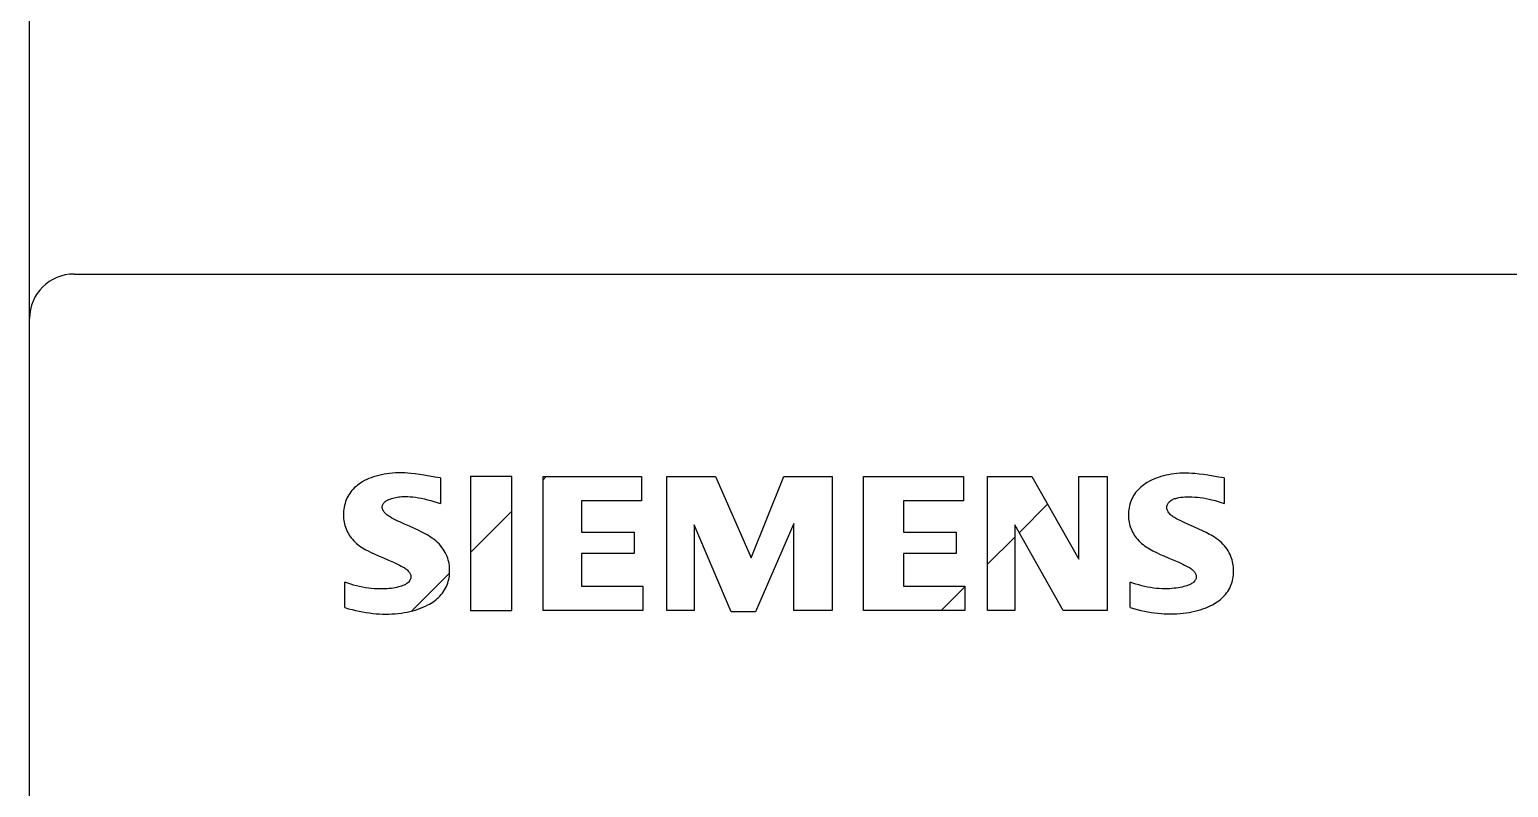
# Model space of a CAD drawing. Extents: x 0 to 420, y 0 to 297.
# Drawn here: x 136.8 to 170.01, y 219.65 to 236.66 of the extents above; entities that cross this region are included whole.
import ezdxf

# ---------------------------------------------------------------- set-up
doc = ezdxf.new("R2010")
doc.units = 0
doc.header["$LTSCALE"] = 23.1
doc.layers.add('10000_FRONT', color=7, linetype='CONTINUOUS')

msp = doc.modelspace()

# ---------------------------------------------------------------- linework, layer by layer
at = {"layer": '10000_FRONT', "color": 7, "linetype": 'CONTINUOUS'}
for p, q in [((136.798, 164.673), (136.798, 252.673)), ((137.798, 231.173), (207.298, 231.173)), ((144.271, 226.507), (144.234, 226.484)), ((144.319, 226.534), (144.271, 226.507)), ((144.369, 226.559), (144.319, 226.534)), ((144.419, 226.581), (144.369, 226.559)), ((144.471, 226.601), (144.419, 226.581)), ((144.523, 226.62), (144.471, 226.601)), ((144.581, 226.638), (144.523, 226.62)), ((144.639, 226.653), (144.581, 226.638)), ((144.698, 226.667), (144.639, 226.653)), ((144.758, 226.678), (144.698, 226.667)), ((144.817, 226.688), (144.758, 226.678)), ((144.884, 226.697), (144.817, 226.688)), ((144.951, 226.703), (144.884, 226.697)), ((145.018, 226.708), (144.951, 226.703)), ((145.086, 226.71), (145.018, 226.708)), ((145.153, 226.71), (145.086, 226.71)), ((145.223, 226.708), (145.153, 226.71)), ((145.292, 226.704), (145.223, 226.708)), ((145.362, 226.698), (145.292, 226.704)), ((145.459, 226.687), (145.362, 226.698)), ((145.555, 226.674), (145.459, 226.687)), ((145.652, 226.659), (145.555, 226.674)), ((145.776, 226.638), (145.652, 226.659)), ((145.9, 226.616), (145.776, 226.638)), ((146.024, 226.595), (145.9, 226.616)), ((146.024, 226.595), (146.024, 226.019)), ((146.696, 226.627), (146.696, 223.619)), ((147.624, 226.627), (146.696, 226.627)), ((147.624, 223.619), (147.624, 226.627)), ((148.328, 226.555), (148.4, 226.627)), ((148.328, 223.619), (148.328, 226.627)), ((148.328, 226.627), (150.536, 226.627)), ((150.536, 226.627), (150.536, 226.083)), ((151.112, 223.619), (151.112, 226.627)), ((151.112, 226.627), (152.2, 226.627)), ((152.2, 226.627), (153, 224.803)), ((153, 224.803), (153.736, 226.627)), ((153.736, 226.627), (154.824, 226.627)), ((154.824, 226.627), (154.824, 223.619)), ((155.528, 223.619), (155.528, 226.627)), ((155.528, 226.627), (157.768, 226.627)), ((157.768, 226.627), (157.768, 226.083)), ((158.312, 223.619), (158.312, 226.627)), ((158.312, 226.627), (159.304, 226.627)), ((159.304, 226.627), (160.36, 224.771)), ((160.36, 224.771), (160.36, 226.627)), ((160.36, 226.627), (161, 226.627)), ((161, 226.627), (161, 223.619)), ((161.897, 226.493), (161.86, 226.469)), ((161.945, 226.52), (161.897, 226.493)), ((161.994, 226.545), (161.945, 226.52)), ((162.044, 226.568), (161.994, 226.545)), ((162.095, 226.589), (162.044, 226.568)), ((162.146, 226.608), (162.095, 226.589)), ((162.203, 226.627), (162.146, 226.608)), ((162.26, 226.643), (162.203, 226.627)), ((162.317, 226.657), (162.26, 226.643)), ((162.375, 226.668), (162.317, 226.657)), ((162.434, 226.679), (162.375, 226.668)), ((162.499, 226.688), (162.434, 226.679)), ((162.564, 226.695), (162.499, 226.688)), ((162.629, 226.7), (162.564, 226.695)), ((162.694, 226.702), (162.629, 226.7)), ((162.76, 226.703), (162.694, 226.702)), ((162.829, 226.701), (162.76, 226.703)), ((162.899, 226.697), (162.829, 226.701)), ((162.969, 226.691), (162.899, 226.697)), ((163.065, 226.681), (162.969, 226.691)), ((163.161, 226.669), (163.065, 226.681)), ((163.257, 226.655), (163.161, 226.669)), ((163.379, 226.636), (163.257, 226.655)), ((163.501, 226.615), (163.379, 226.636)), ((163.624, 226.595), (163.501, 226.615)), ((163.624, 226.595), (163.624, 226.019)), ((143.944, 226.178), (143.925, 226.141)), ((143.964, 226.214), (143.944, 226.178)), ((143.986, 226.248), (143.964, 226.214)), ((144.01, 226.282), (143.986, 226.248)), ((144.036, 226.314), (144.01, 226.282)), ((144.065, 226.346), (144.036, 226.314)), ((144.096, 226.377), (144.065, 226.346)), ((144.128, 226.406), (144.096, 226.377)), ((144.162, 226.433), (144.128, 226.406)), ((144.197, 226.459), (144.162, 226.433)), ((144.234, 226.484), (144.197, 226.459)), ((145.02, 226.157), (145.054, 226.164)), ((145.054, 226.164), (145.088, 226.169)), ((145.088, 226.169), (145.122, 226.173)), ((145.122, 226.173), (145.158, 226.176)), ((145.158, 226.176), (145.193, 226.178)), ((145.193, 226.178), (145.229, 226.178)), ((145.229, 226.178), (145.289, 226.177)), ((145.289, 226.177), (145.348, 226.174)), ((145.348, 226.174), (145.407, 226.168)), ((145.407, 226.168), (145.466, 226.161)), ((145.466, 226.161), (145.533, 226.15)), ((161.57, 226.162), (161.551, 226.126)), ((161.59, 226.198), (161.57, 226.162)), ((161.612, 226.232), (161.59, 226.198)), ((161.636, 226.265), (161.612, 226.232)), ((161.661, 226.297), (161.636, 226.265)), ((161.691, 226.329), (161.661, 226.297)), ((161.722, 226.36), (161.691, 226.329)), ((161.754, 226.39), (161.722, 226.36)), ((161.788, 226.418), (161.754, 226.39)), ((161.823, 226.444), (161.788, 226.418)), ((161.86, 226.469), (161.823, 226.444)), ((162.604, 226.153), (162.65, 226.16)), ((162.65, 226.16), (162.697, 226.166)), ((162.697, 226.166), (162.743, 226.169)), ((162.743, 226.169), (162.789, 226.171)), ((162.789, 226.171), (162.836, 226.171)), ((162.836, 226.171), (162.899, 226.17)), ((162.899, 226.17), (162.962, 226.167)), ((162.962, 226.167), (163.025, 226.162)), ((163.025, 226.162), (163.088, 226.155)), ((143.851, 225.849), (143.848, 225.804)), ((143.855, 225.893), (143.851, 225.849)), ((143.862, 225.936), (143.855, 225.893)), ((143.87, 225.98), (143.862, 225.936)), ((143.881, 226.023), (143.87, 225.98)), ((143.895, 226.065), (143.881, 226.023)), ((143.909, 226.103), (143.895, 226.065)), ((143.925, 226.141), (143.909, 226.103)), ((144.718, 225.939), (144.719, 225.955)), ((144.719, 225.922), (144.718, 225.939)), ((144.719, 225.955), (144.722, 225.971)), ((144.722, 225.905), (144.719, 225.922)), ((144.722, 225.971), (144.726, 225.986)), ((144.727, 225.889), (144.722, 225.905)), ((144.726, 225.986), (144.733, 226.001)), ((144.734, 225.873), (144.727, 225.889)), ((144.733, 226.001), (144.741, 226.015)), ((144.742, 225.858), (144.734, 225.873)), ((144.741, 226.015), (144.751, 226.03)), ((144.751, 225.843), (144.742, 225.858)), ((144.751, 226.03), (144.764, 226.044)), ((144.761, 225.829), (144.751, 225.843)), ((144.78, 225.807), (144.761, 225.829)), ((144.764, 226.044), (144.778, 226.057)), ((144.778, 226.057), (144.793, 226.068)), ((144.793, 226.068), (144.808, 226.079)), ((144.808, 226.079), (144.835, 226.095)), ((144.835, 226.095), (144.863, 226.108)), ((144.863, 226.108), (144.892, 226.12)), ((144.892, 226.12), (144.922, 226.13)), ((144.922, 226.13), (144.954, 226.14)), ((144.954, 226.14), (144.987, 226.149)), ((144.987, 226.149), (145.02, 226.157)), ((145.533, 226.15), (145.6, 226.138)), ((145.6, 226.138), (145.666, 226.123)), ((145.666, 226.123), (145.731, 226.107)), ((145.731, 226.107), (145.805, 226.088)), ((145.805, 226.088), (145.878, 226.066)), ((145.878, 226.066), (145.951, 226.043)), ((145.951, 226.043), (146.024, 226.019)), ((146.696, 224.923), (147.624, 225.851)), ((149.192, 226.083), (149.192, 225.379)), ((150.536, 226.083), (149.192, 226.083)), ((156.424, 226.083), (156.424, 225.379)), ((157.768, 226.083), (156.424, 226.083)), ((159.018, 225.365), (159.657, 226.005)), ((161.477, 225.841), (161.475, 225.798)), ((161.481, 225.884), (161.477, 225.841)), ((161.488, 225.926), (161.481, 225.884)), ((161.496, 225.968), (161.488, 225.926)), ((161.507, 226.01), (161.496, 225.968)), ((161.52, 226.051), (161.507, 226.01)), ((161.535, 226.089), (161.52, 226.051)), ((161.551, 226.126), (161.535, 226.089)), ((162.336, 225.942), (162.339, 225.961)), ((162.336, 225.923), (162.336, 225.942)), ((162.338, 225.904), (162.336, 225.923)), ((162.343, 225.885), (162.338, 225.904)), ((162.339, 225.961), (162.343, 225.979)), ((162.343, 225.979), (162.35, 225.997)), ((162.349, 225.866), (162.343, 225.885)), ((162.358, 225.848), (162.349, 225.866)), ((162.35, 225.997), (162.358, 226.014)), ((162.358, 226.014), (162.368, 226.031)), ((162.368, 225.831), (162.358, 225.848)), ((162.368, 226.031), (162.379, 226.046)), ((162.379, 225.814), (162.368, 225.831)), ((162.379, 226.046), (162.391, 226.06)), ((162.391, 226.06), (162.408, 226.077)), ((162.408, 226.077), (162.427, 226.091)), ((162.427, 226.091), (162.447, 226.103)), ((162.447, 226.103), (162.468, 226.113)), ((162.468, 226.113), (162.489, 226.123)), ((162.489, 226.123), (162.512, 226.13)), ((162.512, 226.13), (162.535, 226.137)), ((162.535, 226.137), (162.558, 226.143)), ((162.558, 226.143), (162.604, 226.153)), ((163.088, 226.155), (163.154, 226.145)), ((163.154, 226.145), (163.22, 226.133)), ((163.22, 226.133), (163.285, 226.12)), ((163.285, 226.12), (163.35, 226.104)), ((163.35, 226.104), (163.419, 226.085)), ((163.419, 226.085), (163.488, 226.065)), ((163.488, 226.065), (163.556, 226.042)), ((163.556, 226.042), (163.624, 226.019)), ((143.848, 225.804), (143.848, 225.76)), ((143.848, 225.76), (143.849, 225.72)), ((143.849, 225.72), (143.851, 225.681)), ((143.851, 225.681), (143.856, 225.641)), ((143.856, 225.641), (143.862, 225.602)), ((143.862, 225.602), (143.87, 225.563)), ((143.87, 225.563), (143.879, 225.525)), ((143.879, 225.525), (143.891, 225.488)), ((144.8, 225.786), (144.78, 225.807)), ((144.822, 225.768), (144.8, 225.786)), ((144.844, 225.75), (144.822, 225.768)), ((144.868, 225.734), (144.844, 225.75)), ((144.892, 225.719), (144.868, 225.734)), ((144.934, 225.694), (144.892, 225.719)), ((144.977, 225.671), (144.934, 225.694)), ((145.021, 225.649), (144.977, 225.671)), ((145.065, 225.628), (145.021, 225.649)), ((145.109, 225.607), (145.065, 225.628)), ((145.22, 225.558), (145.109, 225.607)), ((145.33, 225.509), (145.22, 225.558)), ((145.441, 225.459), (145.33, 225.509)), ((151.72, 225.539), (151.72, 223.619)), ((152.552, 223.587), (151.72, 225.539)), ((153.96, 225.571), (153.096, 223.587)), ((153.96, 223.619), (153.96, 225.571)), ((158.92, 225.539), (158.92, 223.619)), ((160.008, 223.619), (158.92, 225.539)), ((161.475, 225.798), (161.474, 225.755)), ((161.474, 225.755), (161.475, 225.715)), ((161.475, 225.715), (161.478, 225.676)), ((161.478, 225.676), (161.483, 225.637)), ((161.483, 225.637), (161.489, 225.599)), ((161.489, 225.599), (161.497, 225.56)), ((161.497, 225.56), (161.507, 225.522)), ((161.507, 225.522), (161.519, 225.485)), ((162.395, 225.795), (162.379, 225.814)), ((162.412, 225.778), (162.395, 225.795)), ((162.43, 225.761), (162.412, 225.778)), ((162.449, 225.746), (162.43, 225.761)), ((162.469, 225.731), (162.449, 225.746)), ((162.489, 225.718), (162.469, 225.731)), ((162.51, 225.705), (162.489, 225.718)), ((162.552, 225.68), (162.51, 225.705)), ((162.595, 225.657), (162.552, 225.68)), ((162.638, 225.636), (162.595, 225.657)), ((162.682, 225.615), (162.638, 225.636)), ((162.726, 225.595), (162.682, 225.615)), ((162.836, 225.546), (162.726, 225.595)), ((162.946, 225.497), (162.836, 225.546)), ((163.056, 225.448), (162.946, 225.497)), ((143.891, 225.488), (143.905, 225.451)), ((143.905, 225.451), (143.92, 225.416)), ((143.92, 225.416), (143.937, 225.381)), ((143.937, 225.381), (143.956, 225.347)), ((143.956, 225.347), (143.976, 225.314)), ((143.976, 225.314), (143.998, 225.282)), ((143.998, 225.282), (144.021, 225.251)), ((144.021, 225.251), (144.049, 225.218)), ((144.049, 225.218), (144.077, 225.186)), ((144.077, 225.186), (144.107, 225.156)), ((145.523, 225.42), (145.441, 225.459)), ((145.604, 225.38), (145.523, 225.42)), ((145.684, 225.338), (145.604, 225.38)), ((145.724, 225.316), (145.684, 225.338)), ((145.763, 225.293), (145.724, 225.316)), ((145.802, 225.269), (145.763, 225.293)), ((145.84, 225.244), (145.802, 225.269)), ((145.88, 225.214), (145.84, 225.244)), ((145.919, 225.183), (145.88, 225.214)), ((145.957, 225.149), (145.919, 225.183)), ((149.192, 225.379), (150.376, 225.379)), ((150.376, 225.379), (150.376, 224.899)), ((156.424, 225.379), (157.608, 225.379)), ((157.608, 225.379), (157.608, 224.899)), ((158.312, 224.659), (158.92, 225.267)), ((161.519, 225.485), (161.533, 225.449)), ((161.533, 225.449), (161.548, 225.414)), ((161.548, 225.414), (161.566, 225.379)), ((161.566, 225.379), (161.585, 225.345)), ((161.585, 225.345), (161.605, 225.312)), ((161.605, 225.312), (161.628, 225.281)), ((161.628, 225.281), (161.651, 225.25)), ((161.651, 225.25), (161.678, 225.217)), ((161.678, 225.217), (161.707, 225.185)), ((161.707, 225.185), (161.738, 225.155)), ((163.137, 225.41), (163.056, 225.448)), ((163.217, 225.371), (163.137, 225.41)), ((163.296, 225.329), (163.217, 225.371)), ((163.335, 225.308), (163.296, 225.329)), ((163.373, 225.286), (163.335, 225.308)), ((163.41, 225.263), (163.373, 225.286)), ((163.447, 225.239), (163.41, 225.263)), ((163.487, 225.209), (163.447, 225.239)), ((163.526, 225.178), (163.487, 225.209)), ((163.562, 225.145), (163.526, 225.178)), ((144.107, 225.156), (144.138, 225.127)), ((144.138, 225.127), (144.171, 225.1)), ((144.171, 225.1), (144.204, 225.074)), ((144.204, 225.074), (144.239, 225.049)), ((144.239, 225.049), (144.275, 225.026)), ((144.275, 225.026), (144.312, 225.004)), ((144.312, 225.004), (144.35, 224.983)), ((144.35, 224.983), (144.388, 224.963)), ((144.388, 224.963), (144.468, 224.922)), ((144.468, 224.922), (144.549, 224.884)), ((144.549, 224.884), (144.631, 224.847)), ((144.631, 224.847), (144.744, 224.798)), ((145.992, 225.113), (145.957, 225.149)), ((146.026, 225.076), (145.992, 225.113)), ((146.057, 225.036), (146.026, 225.076)), ((146.085, 224.999), (146.057, 225.036)), ((146.11, 224.96), (146.085, 224.999)), ((146.133, 224.919), (146.11, 224.96)), ((146.154, 224.878), (146.133, 224.919)), ((146.172, 224.835), (146.154, 224.878)), ((146.188, 224.792), (146.172, 224.835)), ((149.192, 224.899), (149.192, 224.163)), ((150.376, 224.899), (149.192, 224.899)), ((156.424, 224.899), (156.424, 224.163)), ((157.608, 224.899), (156.424, 224.899)), ((161.738, 225.155), (161.769, 225.126)), ((161.769, 225.126), (161.802, 225.099)), ((161.802, 225.099), (161.836, 225.073)), ((161.836, 225.073), (161.871, 225.048)), ((161.871, 225.048), (161.908, 225.024)), ((161.908, 225.024), (161.946, 225.001)), ((161.946, 225.001), (161.985, 224.979)), ((161.985, 224.979), (162.025, 224.958)), ((162.025, 224.958), (162.106, 224.918)), ((162.106, 224.918), (162.187, 224.879)), ((162.187, 224.879), (162.269, 224.843)), ((162.269, 224.843), (162.381, 224.795)), ((163.597, 225.109), (163.562, 225.145)), ((163.631, 225.072), (163.597, 225.109)), ((163.662, 225.033), (163.631, 225.072)), ((163.689, 224.996), (163.662, 225.033)), ((163.714, 224.957), (163.689, 224.996)), ((163.736, 224.917), (163.714, 224.957)), ((163.757, 224.876), (163.736, 224.917)), ((163.775, 224.834), (163.757, 224.876)), ((163.791, 224.791), (163.775, 224.834)), ((144.744, 224.798), (144.857, 224.751)), ((144.857, 224.751), (144.97, 224.702)), ((144.97, 224.702), (145.014, 224.682)), ((145.014, 224.682), (145.058, 224.662)), ((145.058, 224.662), (145.102, 224.64)), ((145.102, 224.64), (145.145, 224.618)), ((145.145, 224.618), (145.187, 224.593)), ((145.187, 224.593), (145.208, 224.581)), ((145.208, 224.581), (145.228, 224.567)), ((145.228, 224.567), (145.248, 224.553)), ((145.248, 224.553), (145.267, 224.538)), ((145.267, 224.538), (145.285, 224.522)), ((145.285, 224.522), (145.302, 224.504)), ((145.302, 224.504), (145.317, 224.485)), ((146.2, 224.752), (146.188, 224.792)), ((146.21, 224.713), (146.2, 224.752)), ((146.218, 224.673), (146.21, 224.713)), ((146.224, 224.632), (146.218, 224.673)), ((146.228, 224.591), (146.224, 224.632)), ((146.231, 224.55), (146.228, 224.591)), ((146.231, 224.509), (146.231, 224.55)), ((146.231, 224.47), (146.231, 224.509)), ((162.381, 224.795), (162.493, 224.748)), ((162.493, 224.748), (162.604, 224.701)), ((162.604, 224.701), (162.649, 224.681)), ((162.649, 224.681), (162.693, 224.661)), ((162.693, 224.661), (162.737, 224.64)), ((162.737, 224.64), (162.781, 224.617)), ((162.781, 224.617), (162.823, 224.594)), ((162.823, 224.594), (162.844, 224.581)), ((162.844, 224.581), (162.865, 224.568)), ((162.865, 224.568), (162.885, 224.554)), ((162.885, 224.554), (162.904, 224.54)), ((162.904, 224.54), (162.922, 224.524)), ((162.922, 224.524), (162.939, 224.507)), ((162.939, 224.507), (162.955, 224.488)), ((163.803, 224.753), (163.791, 224.791)), ((163.813, 224.713), (163.803, 224.753)), ((163.821, 224.674), (163.813, 224.713)), ((163.827, 224.634), (163.821, 224.674)), ((163.831, 224.594), (163.827, 224.634)), ((163.834, 224.553), (163.831, 224.594)), ((163.835, 224.513), (163.834, 224.553)), ((163.834, 224.467), (163.835, 224.513)), ((143.88, 223.683), (143.88, 224.259)), ((143.944, 224.234), (143.88, 224.259)), ((144.009, 224.211), (143.944, 224.234)), ((144.075, 224.191), (144.009, 224.211)), ((144.141, 224.172), (144.075, 224.191)), ((144.207, 224.156), (144.141, 224.172)), ((145.179, 224.177), (145.148, 224.165)), ((145.209, 224.19), (145.179, 224.177)), ((145.239, 224.205), (145.209, 224.19)), ((145.256, 224.215), (145.239, 224.205)), ((145.273, 224.226), (145.256, 224.215)), ((145.289, 224.238), (145.273, 224.226)), ((145.304, 224.251), (145.289, 224.238)), ((145.318, 224.266), (145.304, 224.251)), ((145.317, 224.485), (145.327, 224.472)), ((145.33, 224.282), (145.318, 224.266)), ((145.327, 224.472), (145.336, 224.457)), ((145.339, 224.296), (145.33, 224.282)), ((145.336, 224.457), (145.344, 224.442)), ((145.347, 224.312), (145.339, 224.296)), ((145.344, 224.442), (145.351, 224.427)), ((145.353, 224.328), (145.347, 224.312)), ((145.351, 224.427), (145.356, 224.411)), ((145.358, 224.345), (145.353, 224.328)), ((145.356, 224.411), (145.359, 224.395)), ((145.36, 224.362), (145.358, 224.345)), ((145.359, 224.395), (145.361, 224.379)), ((145.361, 224.379), (145.36, 224.362)), ((145.384, 223.611), (146.222, 224.449)), ((146.16, 224.159), (146.177, 224.199)), ((146.177, 224.199), (146.19, 224.236)), ((146.19, 224.236), (146.201, 224.274)), ((146.201, 224.274), (146.211, 224.312)), ((146.211, 224.312), (146.218, 224.351)), ((146.218, 224.351), (146.224, 224.39)), ((146.224, 224.39), (146.228, 224.43)), ((146.228, 224.43), (146.231, 224.47)), ((161.512, 223.683), (161.512, 224.259)), ((161.576, 224.234), (161.512, 224.259)), ((161.641, 224.212), (161.576, 224.234)), ((161.707, 224.192), (161.641, 224.212)), ((161.773, 224.173), (161.707, 224.192)), ((161.838, 224.158), (161.773, 224.173)), ((162.785, 224.175), (162.754, 224.165)), ((162.816, 224.186), (162.785, 224.175)), ((162.846, 224.199), (162.816, 224.186)), ((162.876, 224.214), (162.846, 224.199)), ((162.894, 224.223), (162.876, 224.214)), ((162.911, 224.234), (162.894, 224.223)), ((162.927, 224.246), (162.911, 224.234)), ((162.942, 224.259), (162.927, 224.246)), ((162.956, 224.274), (162.942, 224.259)), ((162.955, 224.488), (162.965, 224.475)), ((162.969, 224.289), (162.956, 224.274)), ((162.965, 224.475), (162.974, 224.461)), ((162.978, 224.304), (162.969, 224.289)), ((162.974, 224.461), (162.982, 224.446)), ((162.986, 224.319), (162.978, 224.304)), ((162.982, 224.446), (162.989, 224.431)), ((162.992, 224.335), (162.986, 224.319)), ((162.989, 224.431), (162.994, 224.416)), ((162.996, 224.351), (162.992, 224.335)), ((162.994, 224.416), (162.998, 224.4)), ((162.999, 224.367), (162.996, 224.351)), ((162.998, 224.4), (162.999, 224.384)), ((162.999, 224.384), (162.999, 224.367)), ((163.766, 224.162), (163.783, 224.201)), ((163.783, 224.201), (163.797, 224.244)), ((163.797, 224.244), (163.809, 224.288)), ((163.809, 224.288), (163.819, 224.332)), ((163.819, 224.332), (163.826, 224.377)), ((163.826, 224.377), (163.831, 224.422)), ((163.831, 224.422), (163.834, 224.467)), ((144.272, 224.142), (144.207, 224.156)), ((144.338, 224.13), (144.272, 224.142)), ((144.405, 224.12), (144.338, 224.13)), ((144.471, 224.113), (144.405, 224.12)), ((144.537, 224.107), (144.471, 224.113)), ((144.604, 224.104), (144.537, 224.107)), ((144.67, 224.103), (144.604, 224.104)), ((144.722, 224.103), (144.67, 224.103)), ((144.773, 224.105), (144.722, 224.103)), ((144.825, 224.108), (144.773, 224.105)), ((144.871, 224.112), (144.825, 224.108)), ((144.917, 224.116), (144.871, 224.112)), ((144.963, 224.123), (144.917, 224.116)), ((145.004, 224.129), (144.963, 224.123)), ((145.045, 224.137), (145.004, 224.129)), ((145.085, 224.147), (145.045, 224.137)), ((145.117, 224.156), (145.085, 224.147)), ((145.148, 224.165), (145.117, 224.156)), ((145.885, 223.832), (145.919, 223.858)), ((145.919, 223.858), (145.952, 223.885)), ((145.952, 223.885), (145.983, 223.913)), ((145.983, 223.913), (146.013, 223.943)), ((146.013, 223.943), (146.042, 223.976)), ((146.042, 223.976), (146.07, 224.01)), ((146.07, 224.01), (146.095, 224.045)), ((146.095, 224.045), (146.119, 224.082)), ((146.119, 224.082), (146.141, 224.12)), ((146.141, 224.12), (146.16, 224.159)), ((149.192, 224.163), (150.568, 224.163)), ((150.568, 224.163), (150.568, 223.619)), ((156.424, 224.163), (157.8, 224.163)), ((157.271, 223.619), (157.8, 224.147)), ((157.8, 224.163), (157.8, 223.619)), ((161.903, 224.144), (161.838, 224.158)), ((161.969, 224.132), (161.903, 224.144)), ((162.036, 224.123), (161.969, 224.132)), ((162.102, 224.115), (162.036, 224.123)), ((162.168, 224.11), (162.102, 224.115)), ((162.234, 224.107), (162.168, 224.11)), ((162.3, 224.107), (162.234, 224.107)), ((162.351, 224.107), (162.3, 224.107)), ((162.401, 224.109), (162.351, 224.107)), ((162.451, 224.112), (162.401, 224.109)), ((162.498, 224.117), (162.451, 224.112)), ((162.545, 224.122), (162.498, 224.117)), ((162.592, 224.129), (162.545, 224.122)), ((162.635, 224.136), (162.592, 224.129)), ((162.679, 224.145), (162.635, 224.136)), ((162.722, 224.156), (162.679, 224.145)), ((162.754, 224.165), (162.722, 224.156)), ((163.467, 223.812), (163.501, 223.836)), ((163.501, 223.836), (163.533, 223.862)), ((163.533, 223.862), (163.565, 223.889)), ((163.565, 223.889), (163.596, 223.917)), ((163.596, 223.917), (163.624, 223.947)), ((163.624, 223.947), (163.653, 223.979)), ((163.653, 223.979), (163.68, 224.013)), ((163.68, 224.013), (163.704, 224.048)), ((163.704, 224.048), (163.727, 224.085)), ((163.727, 224.085), (163.748, 224.123)), ((163.748, 224.123), (163.766, 224.162)), ((143.88, 223.683), (143.959, 223.66)), ((143.959, 223.66), (144.04, 223.64)), ((144.04, 223.64), (144.12, 223.62)), ((144.12, 223.62), (144.201, 223.603)), ((144.201, 223.603), (144.277, 223.588)), ((144.277, 223.588), (144.353, 223.575)), ((144.353, 223.575), (144.429, 223.564)), ((144.429, 223.564), (144.506, 223.555)), ((144.506, 223.555), (144.578, 223.548)), ((144.578, 223.548), (144.65, 223.543)), ((144.65, 223.543), (144.722, 223.54)), ((144.722, 223.54), (144.794, 223.539)), ((144.794, 223.539), (144.865, 223.54)), ((144.865, 223.54), (144.936, 223.542)), ((144.936, 223.542), (145.007, 223.547)), ((145.007, 223.547), (145.077, 223.553)), ((145.077, 223.553), (145.148, 223.562)), ((145.148, 223.562), (145.211, 223.571)), ((145.211, 223.571), (145.275, 223.583)), ((145.275, 223.583), (145.338, 223.596)), ((145.338, 223.596), (145.401, 223.612)), ((145.401, 223.612), (145.463, 223.63)), ((145.463, 223.63), (145.52, 223.648)), ((145.52, 223.648), (145.576, 223.668)), ((145.576, 223.668), (145.632, 223.691)), ((145.632, 223.691), (145.687, 223.716)), ((145.687, 223.716), (145.74, 223.743)), ((145.74, 223.743), (145.778, 223.763)), ((145.778, 223.763), (145.814, 223.785)), ((145.814, 223.785), (145.85, 223.808)), ((145.85, 223.808), (145.885, 223.832)), ((146.696, 223.619), (147.624, 223.619)), ((150.568, 223.619), (148.328, 223.619)), ((151.72, 223.619), (151.112, 223.619)), ((153.096, 223.587), (152.552, 223.587)), ((154.824, 223.619), (153.96, 223.619)), ((157.8, 223.619), (155.528, 223.619)), ((158.92, 223.619), (158.312, 223.619)), ((161, 223.619), (160.008, 223.619)), ((161.512, 223.683), (161.591, 223.661)), ((161.591, 223.661), (161.671, 223.64)), ((161.671, 223.64), (161.751, 223.621)), ((161.751, 223.621), (161.832, 223.604)), ((161.832, 223.604), (161.908, 223.59)), ((161.908, 223.59), (161.983, 223.577)), ((161.983, 223.577), (162.059, 223.566)), ((162.059, 223.566), (162.136, 223.557)), ((162.136, 223.557), (162.207, 223.551)), ((162.207, 223.551), (162.279, 223.546)), ((162.279, 223.546), (162.351, 223.543)), ((162.351, 223.543), (162.422, 223.542)), ((162.422, 223.542), (162.493, 223.543)), ((162.493, 223.543), (162.563, 223.546)), ((162.563, 223.546), (162.634, 223.55)), ((162.634, 223.55), (162.704, 223.557)), ((162.704, 223.557), (162.774, 223.566)), ((162.774, 223.566), (162.837, 223.576)), ((162.837, 223.576), (162.9, 223.587)), ((162.9, 223.587), (162.963, 223.601)), ((162.963, 223.601), (163.025, 223.617)), ((163.025, 223.617), (163.087, 223.634)), ((163.087, 223.634), (163.143, 223.653)), ((163.143, 223.653), (163.198, 223.673)), ((163.198, 223.673), (163.253, 223.696)), ((163.253, 223.696), (163.307, 223.721)), ((163.307, 223.721), (163.36, 223.748)), ((163.36, 223.748), (163.396, 223.768)), ((163.396, 223.768), (163.432, 223.79)), ((163.432, 223.79), (163.467, 223.812))]:
    msp.add_line(p, q, dxfattribs=at)
msp.add_arc((137.798, 230.173), 1, 90, 180, dxfattribs=at)

doc.saveas('drawing.dxf')
